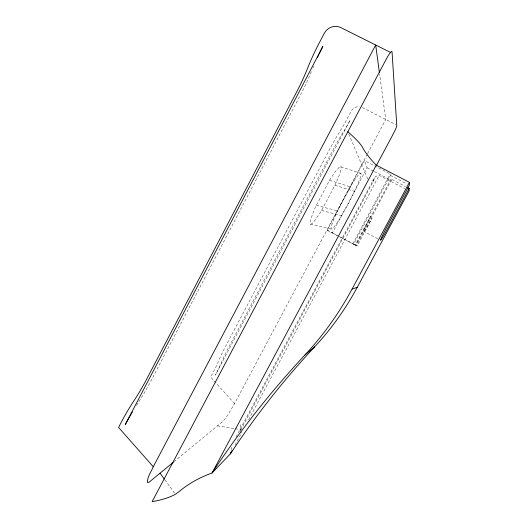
<?xml version="1.0" encoding="UTF-8"?>
<svg xmlns="http://www.w3.org/2000/svg" width="528" height="528" viewBox="0 0 528 528"><rect width="100%" height="100%" fill="white"/><g stroke="black" fill="none" stroke-linecap="round" stroke-linejoin="round"><path stroke-width="0.4" stroke-dasharray="2.64 1.98" d="M360.967 173.395L339.893 166.498L334.673 172.346L329.485 180.345L315.143 207.728L312.451 214.243L310.055 222.737L310.464 224.202L331.28 229.112M239.903 431.686L240.854 429.66A144.203 38.557 25.6 0 0 240.214 424.043M310.464 224.202L311.896 223.7L314.219 221.324L320.839 211.827L335.023 185.269C337.352 179.223 341.154 173.184 341.055 166.544M173.93 461.736L223.278 421.06L228.083 414.698L234.564 403.597L367.178 154.361M367.561 153.635L385.73 119.486L379.619 74.151M337.201 235.534L327.274 230.254L364.36 160.558L390.199 173.95L390.436 175.395L353.588 244.22L337.907 235.91M327.274 230.254L332.429 232.874L367.105 167.785L364.36 160.558M240.682 430.228L374.022 180.008A747.958 48.305 25.2 0 1 379.17 175.362L404.725 188.635M235.983 437.105L374.392 177.896M235.013 445.163L242.009 432.076M248.615 419.714L379.17 175.362M352.796 243.83L390.199 173.95M353.588 244.22L355.205 245.084L370.702 216.137A16.157 1.082 -62 0 0 363.766 231.383L377.619 238.722M391.037 179.025L355.582 245.216L356.294 245.573L391.248 180.319L391.037 179.025L405.563 186.562M355.205 245.084L357.139 246.041L372.055 218.203A16.157 1.082 -62 0 1 363.766 231.383M217.477 425.839L234.406 428.611M235.211 428.743L240.854 429.66M321.664 210.434L341.576 215.708M316.292 205.26L337.564 210.916M329.485 180.345L350.374 186.839M335.023 185.269L354.532 191.387M362.34 107.547L396.02 124.733M390.436 175.395L407.147 184.054M367.105 167.785L373.692 171.204M374.425 171.587L391.248 180.319M332.429 232.874L357.139 246.041M234.564 403.597L210.679 377.104L212.533 373.6A36.109 5.386 -60.1 0 0 219.041 359.997A33.403 4.712 -60.7 0 1 225.628 346.223L331.016 146.718A34.241 4.858 -62.8 0 1 339.174 132.601A37.336 5.623 -63.4 0 0 347.279 118.582L351.166 111.21A8.362 8.151 -46.1 0 1 359.601 106.722M164.842 479.78L174.926 493.634M348.79 133.993L367.732 179.078M374.022 180.008A166.538 12.883 28.8 0 1 369.917 180.84M136.435 405.405A48.84 9.154 -58.9 0 1 137.94 403.082A54.305 11.497 -58.8 0 0 150.487 381.77L301.099 93.654A58.661 12.863 -64.3 0 0 311.989 70.039M231.046 449.816A718.918 157.813 37.8 0 1 232.03 446.028M312.84 68.072A52.952 10.184 -64.4 0 1 313.645 66.139M339.86 206.105L336.422 213.305A31.614 3.247 -62.2 0 0 340.784 217.054L348.242 203.927L355.159 190.087A31.614 3.247 -62.2 0 0 360.934 173.329A31.614 3.247 -62.2 0 0 351.767 184.49L339.86 206.105M333.927 148.229L228.439 347.794A33.416 4.587 -60.7 0 0 221.833 361.561A36.128 5.247 -60.2 0 1 215.305 375.164L350.176 120.067A37.356 5.478 -63.3 0 1 342.085 134.099A34.254 4.732 -62.8 0 0 333.927 148.229"/><path stroke-width="0.79" d="M407.748 187.697L409.2 188.45L409.108 190.912L357.265 287.285A281.041 269.194 -78.7 0 1 314.629 346.856A1083.515 927.056 22.1 0 0 230.353 453.889L212.071 472.982A2296.008 479.767 47.8 0 0 179.157 491.509L175.408 494.294A216.421 72.97 22.4 0 1 152.15 501.6L385.816 59.968A12.949 1.69 -63.7 0 1 392.053 51.922L396.792 125.69A8.435 0.752 -62.6 0 1 392.99 134.422L376.444 165.436M347.84 131.743A233.224 23.054 29.6 0 1 362.254 146.837A2728.961 170.108 22 0 0 376.286 165.178L409.431 182.351L409.325 185.183L387.836 225.152A16.196 0.713 -61.8 0 0 380.53 240.253A16.196 0.713 -61.8 0 0 388.529 226.882L409.2 188.45M379.401 72.534L375.685 45.012L153.278 466.739C151.173 471.821 147.134 476.962 147.49 482.632L149.417 481.939L173.296 462.257M376.286 165.178L212.071 472.982A1233.428 1036.385 22.3 0 1 304.96 354.948A309.903 295.297 -79 0 0 352.057 289.087L409.431 182.351M232.294 450.252L230.353 453.889A718.918 157.813 37.8 0 1 230.551 452.496M304.96 354.948L314.629 346.856M352.057 289.087L357.265 287.285M390.707 52.516L340.87 27.614A12.527 12.058 -49.5 0 0 324.284 33.29L318.516 44.345A52.919 10.448 -64.5 0 0 307.738 67.874A58.621 13.2 -64.4 0 1 296.894 91.496L146.494 379.487A54.272 11.794 -58.8 0 1 133.934 400.778A48.814 9.398 -58.8 0 0 121.249 422.288L118.569 427.416L153.278 466.739M160.043 473.18L164.366 479.12M132.383 411.946A48.84 9.154 -58.9 0 0 125.268 424.618L322.813 46.51A52.952 10.184 -64.4 0 0 318.952 54.344M317.407 57.631A52.952 10.184 -64.4 0 1 318.641 54.998"/></g></svg>
